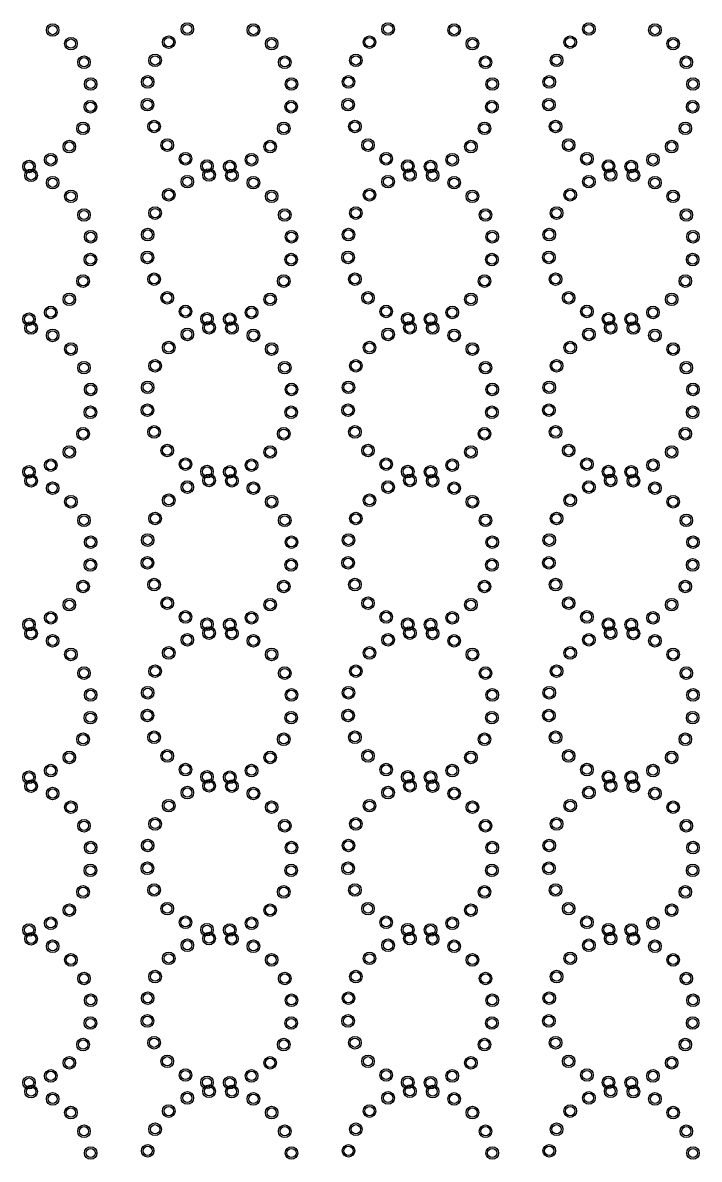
# Model space of a CAD drawing. Extents: x -1 to 383, y -3 to 314.
# Drawn here: x 94.2 to 188.1, y 156.5 to 314.2 of the extents above; entities that cross this region are included whole.
import ezdxf

# ---------------------------------------------------------------- set-up
doc = ezdxf.new("R2010")
doc.units = 0
doc.header["$MEASUREMENT"] = 0
doc.layers.get('0').update_dxf_attribs({"linetype": 'CONTINUOUS'})

msp = doc.modelspace()

# ---------------------------------------------------------------- linework, layer by layer
for centre, radius in [((98.4, 313.19), 0.873), ((98.4, 313.19), 0.645), ((117.09, 313.33), 0.873), ((117.09, 313.33), 0.645), ((126.26, 313.19), 0.873), ((126.26, 313.19), 0.645), ((144.95, 313.33), 0.873), ((144.95, 313.33), 0.645), ((154.12, 313.19), 0.873), ((154.12, 313.19), 0.645), ((172.81, 313.33), 0.873), ((172.81, 313.33), 0.645), ((181.98, 313.19), 0.873), ((181.98, 313.19), 0.645), ((100.93, 311.3), 0.873), ((114.51, 311.51), 0.873), ((128.79, 311.3), 0.873), ((142.37, 311.51), 0.873), ((156.65, 311.3), 0.873), ((170.22, 311.51), 0.873), ((184.51, 311.3), 0.873), ((100.93, 311.3), 0.645), ((114.51, 311.51), 0.645), ((128.79, 311.3), 0.645), ((142.37, 311.51), 0.645), ((156.65, 311.3), 0.645), ((170.22, 311.51), 0.645), ((184.51, 311.3), 0.645), ((102.75, 308.72), 0.873), ((102.75, 308.72), 0.645), ((112.61, 308.98), 0.873), ((112.61, 308.98), 0.645), ((130.61, 308.72), 0.873), ((130.61, 308.72), 0.645), ((140.47, 308.98), 0.873), ((140.47, 308.98), 0.645), ((158.47, 308.72), 0.873), ((158.47, 308.72), 0.645), ((168.33, 308.98), 0.873), ((168.33, 308.98), 0.645), ((186.33, 308.72), 0.873), ((186.33, 308.72), 0.645), ((103.68, 305.7), 0.873), ((103.68, 305.7), 0.645), ((111.59, 305.99), 0.873), ((111.59, 305.99), 0.645), ((131.54, 305.7), 0.873), ((131.54, 305.7), 0.645), ((139.45, 305.99), 0.873), ((139.45, 305.99), 0.645), ((159.4, 305.7), 0.873), ((159.4, 305.7), 0.645), ((167.31, 305.99), 0.873), ((167.31, 305.99), 0.645), ((187.26, 305.7), 0.873), ((187.26, 305.7), 0.645), ((103.64, 302.54), 0.873), ((103.64, 302.54), 0.645), ((111.55, 302.83), 0.873), ((111.55, 302.83), 0.645), ((131.5, 302.54), 0.873), ((131.5, 302.54), 0.645), ((139.4, 302.83), 0.873), ((139.4, 302.83), 0.645), ((159.35, 302.54), 0.873), ((159.35, 302.54), 0.645), ((167.26, 302.83), 0.873), ((167.26, 302.83), 0.645), ((187.21, 302.54), 0.873), ((187.21, 302.54), 0.645), ((102.62, 299.55), 0.873), ((102.62, 299.55), 0.645), ((112.48, 299.81), 0.873), ((112.48, 299.81), 0.645), ((130.47, 299.55), 0.873), ((130.47, 299.55), 0.645), ((140.34, 299.81), 0.873), ((140.34, 299.81), 0.645), ((158.33, 299.55), 0.873), ((158.33, 299.55), 0.645), ((168.19, 299.81), 0.873), ((168.19, 299.81), 0.645), ((186.19, 299.55), 0.873), ((186.19, 299.55), 0.645), ((114.3, 297.23), 0.873), ((142.16, 297.23), 0.873), ((170.01, 297.23), 0.873), ((100.72, 297.02), 0.873), ((100.72, 297.02), 0.645), ((114.3, 297.23), 0.645), ((128.58, 297.02), 0.873), ((128.58, 297.02), 0.645), ((142.16, 297.23), 0.645), ((156.44, 297.02), 0.873), ((156.44, 297.02), 0.645), ((170.01, 297.23), 0.645), ((184.3, 297.02), 0.873), ((184.3, 297.02), 0.645), ((95.12, 294.26), 0.873), ((95.12, 294.26), 0.645), ((98.14, 295.2), 0.873), ((98.14, 295.2), 0.645), ((116.83, 295.33), 0.873), ((116.83, 295.33), 0.645), ((119.82, 294.31), 0.873), ((119.82, 294.31), 0.645), ((122.98, 294.26), 0.873), ((122.98, 294.26), 0.645), ((126, 295.2), 0.873), ((126, 295.2), 0.645), ((144.68, 295.33), 0.873), ((144.68, 295.33), 0.645), ((147.68, 294.31), 0.873), ((147.68, 294.31), 0.645), ((150.84, 294.26), 0.873), ((150.84, 294.26), 0.645), ((153.85, 295.2), 0.873), ((153.85, 295.2), 0.645), ((172.54, 295.33), 0.873), ((172.54, 295.33), 0.645), ((175.53, 294.31), 0.873), ((175.53, 294.31), 0.645), ((178.69, 294.26), 0.873), ((178.69, 294.26), 0.645), ((181.71, 295.2), 0.873), ((181.71, 295.2), 0.645), ((95.41, 293.03), 0.873), ((95.41, 293.03), 0.645), ((120.11, 293.08), 0.873), ((120.11, 293.08), 0.645), ((123.27, 293.03), 0.873), ((123.27, 293.03), 0.645), ((147.97, 293.08), 0.873), ((147.97, 293.08), 0.645), ((151.13, 293.03), 0.873), ((151.13, 293.03), 0.645), ((175.83, 293.08), 0.873), ((175.83, 293.08), 0.645), ((178.99, 293.03), 0.873), ((178.99, 293.03), 0.645), ((98.4, 292.01), 0.873), ((98.4, 292.01), 0.645), ((117.09, 292.15), 0.873), ((117.09, 292.15), 0.645), ((126.26, 292.01), 0.873), ((126.26, 292.01), 0.645), ((144.95, 292.15), 0.873), ((144.95, 292.15), 0.645), ((154.12, 292.01), 0.873), ((154.12, 292.01), 0.645), ((172.81, 292.15), 0.873), ((172.81, 292.15), 0.645), ((181.98, 292.01), 0.873), ((181.98, 292.01), 0.645), ((100.93, 290.12), 0.873), ((100.93, 290.12), 0.645), ((114.51, 290.33), 0.873), ((114.51, 290.33), 0.645), ((128.79, 290.12), 0.873), ((128.79, 290.12), 0.645), ((142.37, 290.33), 0.873), ((142.37, 290.33), 0.645), ((156.65, 290.12), 0.873), ((156.65, 290.12), 0.645), ((170.22, 290.33), 0.873), ((170.22, 290.33), 0.645), ((184.51, 290.12), 0.873), ((184.51, 290.12), 0.645), ((112.61, 287.8), 0.873), ((140.47, 287.8), 0.873), ((168.33, 287.8), 0.873), ((102.75, 287.53), 0.873), ((102.75, 287.53), 0.645), ((112.61, 287.8), 0.645), ((130.61, 287.53), 0.873), ((130.61, 287.53), 0.645), ((140.47, 287.8), 0.645), ((158.47, 287.53), 0.873), ((158.47, 287.53), 0.645), ((168.33, 287.8), 0.645), ((186.33, 287.53), 0.873), ((186.33, 287.53), 0.645), ((103.68, 284.51), 0.873), ((111.59, 284.81), 0.873), ((111.59, 284.81), 0.645), ((131.54, 284.51), 0.873), ((139.45, 284.81), 0.873), ((139.45, 284.81), 0.645), ((159.4, 284.51), 0.873), ((167.31, 284.81), 0.873), ((167.31, 284.81), 0.645), ((187.26, 284.51), 0.873), ((103.68, 284.51), 0.645), ((131.54, 284.51), 0.645), ((159.4, 284.51), 0.645), ((187.26, 284.51), 0.645), ((103.64, 281.35), 0.873), ((111.55, 281.65), 0.873), ((111.55, 281.65), 0.645), ((131.5, 281.35), 0.873), ((139.4, 281.65), 0.873), ((139.4, 281.65), 0.645), ((159.35, 281.35), 0.873), ((167.26, 281.65), 0.873), ((167.26, 281.65), 0.645), ((187.21, 281.35), 0.873), ((103.64, 281.35), 0.645), ((131.5, 281.35), 0.645), ((159.35, 281.35), 0.645), ((187.21, 281.35), 0.645), ((102.62, 278.36), 0.873), ((112.48, 278.63), 0.873), ((112.48, 278.63), 0.645), ((130.47, 278.36), 0.873), ((140.34, 278.63), 0.873), ((140.34, 278.63), 0.645), ((158.33, 278.36), 0.873), ((168.19, 278.63), 0.873), ((168.19, 278.63), 0.645), ((186.19, 278.36), 0.873), ((102.62, 278.36), 0.645), ((130.47, 278.36), 0.645), ((158.33, 278.36), 0.645), ((186.19, 278.36), 0.645), ((100.72, 275.83), 0.873), ((100.72, 275.83), 0.645), ((114.3, 276.04), 0.873), ((114.3, 276.04), 0.645), ((128.58, 275.83), 0.873), ((128.58, 275.83), 0.645), ((142.16, 276.04), 0.873), ((142.16, 276.04), 0.645), ((156.44, 275.83), 0.873), ((156.44, 275.83), 0.645), ((170.01, 276.04), 0.873), ((170.01, 276.04), 0.645), ((184.3, 275.83), 0.873), ((184.3, 275.83), 0.645), ((98.14, 274.01), 0.873), ((98.14, 274.01), 0.645), ((116.83, 274.15), 0.873), ((116.83, 274.15), 0.645), ((126, 274.01), 0.873), ((126, 274.01), 0.645), ((144.68, 274.15), 0.873), ((144.68, 274.15), 0.645), ((153.85, 274.01), 0.873), ((153.85, 274.01), 0.645), ((172.54, 274.15), 0.873), ((172.54, 274.15), 0.645), ((181.71, 274.01), 0.873), ((181.71, 274.01), 0.645), ((95.12, 273.08), 0.873), ((95.12, 273.08), 0.645), ((119.82, 273.13), 0.873), ((119.82, 273.13), 0.645), ((120.11, 271.89), 0.873), ((122.98, 273.08), 0.873), ((122.98, 273.08), 0.645), ((147.68, 273.13), 0.873), ((147.68, 273.13), 0.645), ((147.97, 271.89), 0.873), ((150.84, 273.08), 0.873), ((150.84, 273.08), 0.645), ((175.53, 273.13), 0.873), ((175.53, 273.13), 0.645), ((175.83, 271.89), 0.873), ((178.69, 273.08), 0.873), ((178.69, 273.08), 0.645), ((95.41, 271.85), 0.873), ((95.41, 271.85), 0.645), ((98.4, 270.83), 0.873), ((98.4, 270.83), 0.645), ((117.09, 270.96), 0.873), ((117.09, 270.96), 0.645), ((120.11, 271.89), 0.645), ((123.27, 271.85), 0.873), ((123.27, 271.85), 0.645), ((126.26, 270.83), 0.873), ((126.26, 270.83), 0.645), ((144.95, 270.96), 0.873), ((144.95, 270.96), 0.645), ((147.97, 271.89), 0.645), ((151.13, 271.85), 0.873), ((151.13, 271.85), 0.645), ((154.12, 270.83), 0.873), ((154.12, 270.83), 0.645), ((172.81, 270.96), 0.873), ((172.81, 270.96), 0.645), ((175.83, 271.89), 0.645), ((178.99, 271.85), 0.873), ((178.99, 271.85), 0.645), ((181.98, 270.83), 0.873), ((181.98, 270.83), 0.645), ((100.93, 268.93), 0.873), ((114.51, 269.14), 0.873), ((114.51, 269.14), 0.645), ((128.79, 268.93), 0.873), ((142.37, 269.14), 0.873), ((142.37, 269.14), 0.645), ((156.65, 268.93), 0.873), ((170.22, 269.14), 0.873), ((170.22, 269.14), 0.645), ((184.51, 268.93), 0.873), ((100.93, 268.93), 0.645), ((128.79, 268.93), 0.645), ((156.65, 268.93), 0.645), ((184.51, 268.93), 0.645), ((102.75, 266.35), 0.873), ((102.75, 266.35), 0.645), ((112.61, 266.61), 0.873), ((112.61, 266.61), 0.645), ((130.61, 266.35), 0.873), ((130.61, 266.35), 0.645), ((140.47, 266.61), 0.873), ((140.47, 266.61), 0.645), ((158.47, 266.35), 0.873), ((158.47, 266.35), 0.645), ((168.33, 266.61), 0.873), ((168.33, 266.61), 0.645), ((186.33, 266.35), 0.873), ((186.33, 266.35), 0.645), ((103.68, 263.33), 0.873), ((103.68, 263.33), 0.645), ((111.59, 263.62), 0.873), ((111.59, 263.62), 0.645), ((131.54, 263.33), 0.873), ((131.54, 263.33), 0.645), ((139.45, 263.62), 0.873), ((139.45, 263.62), 0.645), ((159.4, 263.33), 0.873), ((159.4, 263.33), 0.645), ((167.31, 263.62), 0.873), ((167.31, 263.62), 0.645), ((187.26, 263.33), 0.873), ((187.26, 263.33), 0.645), ((103.64, 260.17), 0.873), ((103.64, 260.17), 0.645), ((111.55, 260.46), 0.873), ((111.55, 260.46), 0.645), ((131.5, 260.17), 0.873), ((131.5, 260.17), 0.645), ((139.4, 260.46), 0.873), ((139.4, 260.46), 0.645), ((159.35, 260.17), 0.873), ((159.35, 260.17), 0.645), ((167.26, 260.46), 0.873), ((167.26, 260.46), 0.645), ((187.21, 260.17), 0.873), ((187.21, 260.17), 0.645), ((102.62, 257.18), 0.873), ((102.62, 257.18), 0.645), ((112.48, 257.44), 0.873), ((112.48, 257.44), 0.645), ((130.47, 257.18), 0.873), ((130.47, 257.18), 0.645), ((140.34, 257.44), 0.873), ((140.34, 257.44), 0.645), ((158.33, 257.18), 0.873), ((158.33, 257.18), 0.645), ((168.19, 257.44), 0.873), ((168.19, 257.44), 0.645), ((186.19, 257.18), 0.873), ((186.19, 257.18), 0.645), ((100.72, 254.65), 0.873), ((114.3, 254.86), 0.873), ((114.3, 254.86), 0.645), ((128.58, 254.65), 0.873), ((142.16, 254.86), 0.873), ((142.16, 254.86), 0.645), ((156.44, 254.65), 0.873), ((170.01, 254.86), 0.873), ((170.01, 254.86), 0.645), ((184.3, 254.65), 0.873), ((100.72, 254.65), 0.645), ((116.83, 252.97), 0.873), ((128.58, 254.65), 0.645), ((144.68, 252.97), 0.873), ((156.44, 254.65), 0.645), ((172.54, 252.97), 0.873), ((184.3, 254.65), 0.645), ((95.12, 251.9), 0.873), ((95.12, 251.9), 0.645), ((98.14, 252.83), 0.873), ((98.14, 252.83), 0.645), ((116.83, 252.97), 0.645), ((119.82, 251.94), 0.873), ((119.82, 251.94), 0.645), ((122.98, 251.9), 0.873), ((122.98, 251.9), 0.645), ((126, 252.83), 0.873), ((126, 252.83), 0.645), ((144.68, 252.97), 0.645), ((147.68, 251.94), 0.873), ((147.68, 251.94), 0.645), ((150.84, 251.9), 0.873), ((150.84, 251.9), 0.645), ((153.85, 252.83), 0.873), ((153.85, 252.83), 0.645), ((172.54, 252.97), 0.645), ((175.53, 251.94), 0.873), ((175.53, 251.94), 0.645), ((178.69, 251.9), 0.873), ((178.69, 251.9), 0.645), ((181.71, 252.83), 0.873), ((181.71, 252.83), 0.645), ((95.41, 250.66), 0.873), ((95.41, 250.66), 0.645), ((120.11, 250.71), 0.873), ((120.11, 250.71), 0.645), ((123.27, 250.66), 0.873), ((123.27, 250.66), 0.645), ((147.97, 250.71), 0.873), ((147.97, 250.71), 0.645), ((151.13, 250.66), 0.873), ((151.13, 250.66), 0.645), ((175.83, 250.71), 0.873), ((175.83, 250.71), 0.645), ((178.99, 250.66), 0.873), ((178.99, 250.66), 0.645), ((98.4, 249.64), 0.873), ((98.4, 249.64), 0.645), ((117.09, 249.78), 0.873), ((117.09, 249.78), 0.645), ((126.26, 249.64), 0.873), ((126.26, 249.64), 0.645), ((144.95, 249.78), 0.873), ((144.95, 249.78), 0.645), ((154.12, 249.64), 0.873), ((154.12, 249.64), 0.645), ((172.81, 249.78), 0.873), ((172.81, 249.78), 0.645), ((181.98, 249.64), 0.873), ((181.98, 249.64), 0.645), ((100.93, 247.75), 0.873), ((100.93, 247.75), 0.645), ((114.51, 247.96), 0.873), ((114.51, 247.96), 0.645), ((128.79, 247.75), 0.873), ((128.79, 247.75), 0.645), ((142.37, 247.96), 0.873), ((142.37, 247.96), 0.645), ((156.65, 247.75), 0.873), ((156.65, 247.75), 0.645), ((170.22, 247.96), 0.873), ((170.22, 247.96), 0.645), ((184.51, 247.75), 0.873), ((184.51, 247.75), 0.645), ((102.75, 245.17), 0.873), ((112.61, 245.43), 0.873), ((112.61, 245.43), 0.645), ((130.61, 245.17), 0.873), ((140.47, 245.43), 0.873), ((140.47, 245.43), 0.645), ((158.47, 245.17), 0.873), ((168.33, 245.43), 0.873), ((168.33, 245.43), 0.645), ((186.33, 245.17), 0.873), ((102.75, 245.17), 0.645), ((130.61, 245.17), 0.645), ((158.47, 245.17), 0.645), ((186.33, 245.17), 0.645), ((103.68, 242.15), 0.873), ((111.59, 242.44), 0.873), ((111.59, 242.44), 0.645), ((131.54, 242.15), 0.873), ((139.45, 242.44), 0.873), ((139.45, 242.44), 0.645), ((159.4, 242.15), 0.873), ((167.31, 242.44), 0.873), ((167.31, 242.44), 0.645), ((187.26, 242.15), 0.873), ((103.68, 242.15), 0.645), ((131.54, 242.15), 0.645), ((159.4, 242.15), 0.645), ((187.26, 242.15), 0.645), ((103.64, 238.99), 0.873), ((111.55, 239.28), 0.873), ((111.55, 239.28), 0.645), ((131.5, 238.99), 0.873), ((139.4, 239.28), 0.873), ((139.4, 239.28), 0.645), ((159.35, 238.99), 0.873), ((167.26, 239.28), 0.873), ((167.26, 239.28), 0.645), ((187.21, 238.99), 0.873), ((103.64, 238.99), 0.645), ((131.5, 238.99), 0.645), ((159.35, 238.99), 0.645), ((187.21, 238.99), 0.645), ((102.62, 236), 0.873), ((102.62, 236), 0.645), ((112.48, 236.26), 0.873), ((112.48, 236.26), 0.645), ((130.47, 236), 0.873), ((130.47, 236), 0.645), ((140.34, 236.26), 0.873), ((140.34, 236.26), 0.645), ((158.33, 236), 0.873), ((158.33, 236), 0.645), ((168.19, 236.26), 0.873), ((168.19, 236.26), 0.645), ((186.19, 236), 0.873), ((186.19, 236), 0.645), ((100.72, 233.47), 0.873), ((100.72, 233.47), 0.645), ((114.3, 233.68), 0.873), ((114.3, 233.68), 0.645), ((128.58, 233.47), 0.873), ((128.58, 233.47), 0.645), ((142.16, 233.68), 0.873), ((142.16, 233.68), 0.645), ((156.44, 233.47), 0.873), ((156.44, 233.47), 0.645), ((170.01, 233.68), 0.873), ((170.01, 233.68), 0.645), ((184.3, 233.47), 0.873), ((184.3, 233.47), 0.645), ((98.14, 231.65), 0.873), ((98.14, 231.65), 0.645), ((116.83, 231.78), 0.873), ((116.83, 231.78), 0.645), ((126, 231.65), 0.873), ((126, 231.65), 0.645), ((144.68, 231.78), 0.873), ((144.68, 231.78), 0.645), ((153.85, 231.65), 0.873), ((153.85, 231.65), 0.645), ((172.54, 231.78), 0.873), ((172.54, 231.78), 0.645), ((181.71, 231.65), 0.873), ((181.71, 231.65), 0.645), ((95.12, 230.71), 0.873), ((95.12, 230.71), 0.645), ((95.41, 229.48), 0.873), ((119.82, 230.76), 0.873), ((119.82, 230.76), 0.645), ((120.11, 229.53), 0.873), ((122.98, 230.71), 0.873), ((122.98, 230.71), 0.645), ((123.27, 229.48), 0.873), ((147.68, 230.76), 0.873), ((147.68, 230.76), 0.645), ((147.97, 229.53), 0.873), ((150.84, 230.71), 0.873), ((150.84, 230.71), 0.645), ((151.13, 229.48), 0.873), ((175.53, 230.76), 0.873), ((175.53, 230.76), 0.645), ((175.83, 229.53), 0.873), ((178.69, 230.71), 0.873), ((178.69, 230.71), 0.645), ((178.99, 229.48), 0.873), ((95.41, 229.48), 0.645), ((98.4, 228.46), 0.873), ((98.4, 228.46), 0.645), ((117.09, 228.6), 0.873), ((117.09, 228.6), 0.645), ((120.11, 229.53), 0.645), ((123.27, 229.48), 0.645), ((126.26, 228.46), 0.873), ((126.26, 228.46), 0.645), ((144.95, 228.6), 0.873), ((144.95, 228.6), 0.645), ((147.97, 229.53), 0.645), ((151.13, 229.48), 0.645), ((154.12, 228.46), 0.873), ((154.12, 228.46), 0.645), ((172.81, 228.6), 0.873), ((172.81, 228.6), 0.645), ((175.83, 229.53), 0.645), ((178.99, 229.48), 0.645), ((181.98, 228.46), 0.873), ((181.98, 228.46), 0.645), ((100.93, 226.57), 0.873), ((100.93, 226.57), 0.645), ((114.51, 226.78), 0.873), ((114.51, 226.78), 0.645), ((128.79, 226.57), 0.873), ((128.79, 226.57), 0.645), ((142.37, 226.78), 0.873), ((142.37, 226.78), 0.645), ((156.65, 226.57), 0.873), ((156.65, 226.57), 0.645), ((170.22, 226.78), 0.873), ((170.22, 226.78), 0.645), ((184.51, 226.57), 0.873), ((184.51, 226.57), 0.645), ((102.75, 223.98), 0.873), ((102.75, 223.98), 0.645), ((112.61, 224.25), 0.873), ((112.61, 224.25), 0.645), ((130.61, 223.98), 0.873), ((130.61, 223.98), 0.645), ((140.47, 224.25), 0.873), ((140.47, 224.25), 0.645), ((158.47, 223.98), 0.873), ((158.47, 223.98), 0.645), ((168.33, 224.25), 0.873), ((168.33, 224.25), 0.645), ((186.33, 223.98), 0.873), ((186.33, 223.98), 0.645), ((103.68, 220.96), 0.873), ((103.68, 220.96), 0.645), ((111.59, 221.26), 0.873), ((111.59, 221.26), 0.645), ((131.54, 220.96), 0.873), ((131.54, 220.96), 0.645), ((139.45, 221.26), 0.873), ((139.45, 221.26), 0.645), ((159.4, 220.96), 0.873), ((159.4, 220.96), 0.645), ((167.31, 221.26), 0.873), ((167.31, 221.26), 0.645), ((187.26, 220.96), 0.873), ((187.26, 220.96), 0.645), ((103.64, 217.8), 0.873), ((103.64, 217.8), 0.645), ((111.55, 218.1), 0.873), ((111.55, 218.1), 0.645), ((131.5, 217.8), 0.873), ((131.5, 217.8), 0.645), ((139.4, 218.1), 0.873), ((139.4, 218.1), 0.645), ((159.35, 217.8), 0.873), ((159.35, 217.8), 0.645), ((167.26, 218.1), 0.873), ((167.26, 218.1), 0.645), ((187.21, 217.8), 0.873), ((187.21, 217.8), 0.645), ((102.62, 214.81), 0.873), ((102.62, 214.81), 0.645), ((112.48, 215.08), 0.873), ((112.48, 215.08), 0.645), ((130.47, 214.81), 0.873), ((130.47, 214.81), 0.645), ((140.34, 215.08), 0.873), ((140.34, 215.08), 0.645), ((158.33, 214.81), 0.873), ((158.33, 214.81), 0.645), ((168.19, 215.08), 0.873), ((168.19, 215.08), 0.645), ((186.19, 214.81), 0.873), ((186.19, 214.81), 0.645), ((100.72, 212.28), 0.873), ((100.72, 212.28), 0.645), ((114.3, 212.49), 0.873), ((114.3, 212.49), 0.645), ((128.58, 212.28), 0.873), ((128.58, 212.28), 0.645), ((142.16, 212.49), 0.873), ((142.16, 212.49), 0.645), ((156.44, 212.28), 0.873), ((156.44, 212.28), 0.645), ((170.01, 212.49), 0.873), ((170.01, 212.49), 0.645), ((184.3, 212.28), 0.873), ((184.3, 212.28), 0.645), ((98.14, 210.46), 0.873), ((116.83, 210.6), 0.873), ((126, 210.46), 0.873), ((144.68, 210.6), 0.873), ((153.85, 210.46), 0.873), ((172.54, 210.6), 0.873), ((181.71, 210.46), 0.873), ((95.12, 209.53), 0.873), ((95.12, 209.53), 0.645), ((98.14, 210.46), 0.645), ((116.83, 210.6), 0.645), ((119.82, 209.58), 0.873), ((119.82, 209.58), 0.645), ((122.98, 209.53), 0.873), ((122.98, 209.53), 0.645), ((126, 210.46), 0.645), ((144.68, 210.6), 0.645), ((147.68, 209.58), 0.873), ((147.68, 209.58), 0.645), ((150.84, 209.53), 0.873), ((150.84, 209.53), 0.645), ((153.85, 210.46), 0.645), ((172.54, 210.6), 0.645), ((175.53, 209.58), 0.873), ((175.53, 209.58), 0.645), ((178.69, 209.53), 0.873), ((178.69, 209.53), 0.645), ((181.71, 210.46), 0.645), ((95.41, 208.3), 0.873), ((95.41, 208.3), 0.645), ((98.4, 207.28), 0.873), ((117.09, 207.41), 0.873), ((120.11, 208.34), 0.873), ((120.11, 208.34), 0.645), ((123.27, 208.3), 0.873), ((123.27, 208.3), 0.645), ((126.26, 207.28), 0.873), ((144.95, 207.41), 0.873), ((147.97, 208.34), 0.873), ((147.97, 208.34), 0.645), ((151.13, 208.3), 0.873), ((151.13, 208.3), 0.645), ((154.12, 207.28), 0.873), ((172.81, 207.41), 0.873), ((175.83, 208.34), 0.873), ((175.83, 208.34), 0.645), ((178.99, 208.3), 0.873), ((178.99, 208.3), 0.645), ((181.98, 207.28), 0.873), ((98.4, 207.28), 0.645), ((117.09, 207.41), 0.645), ((126.26, 207.28), 0.645), ((144.95, 207.41), 0.645), ((154.12, 207.28), 0.645), ((172.81, 207.41), 0.645), ((181.98, 207.28), 0.645), ((100.93, 205.38), 0.873), ((100.93, 205.38), 0.645), ((114.51, 205.59), 0.873), ((114.51, 205.59), 0.645), ((128.79, 205.38), 0.873), ((128.79, 205.38), 0.645), ((142.37, 205.59), 0.873), ((142.37, 205.59), 0.645), ((156.65, 205.38), 0.873), ((156.65, 205.38), 0.645), ((170.22, 205.59), 0.873), ((170.22, 205.59), 0.645), ((184.51, 205.38), 0.873), ((184.51, 205.38), 0.645), ((102.75, 202.8), 0.873), ((102.75, 202.8), 0.645), ((112.61, 203.06), 0.873), ((112.61, 203.06), 0.645), ((130.61, 202.8), 0.873), ((130.61, 202.8), 0.645), ((140.47, 203.06), 0.873), ((140.47, 203.06), 0.645), ((158.47, 202.8), 0.873), ((158.47, 202.8), 0.645), ((168.33, 203.06), 0.873), ((168.33, 203.06), 0.645), ((186.33, 202.8), 0.873), ((186.33, 202.8), 0.645), ((103.68, 199.78), 0.873), ((103.68, 199.78), 0.645), ((111.59, 200.07), 0.873), ((111.59, 200.07), 0.645), ((131.54, 199.78), 0.873), ((131.54, 199.78), 0.645), ((139.45, 200.07), 0.873), ((139.45, 200.07), 0.645), ((159.4, 199.78), 0.873), ((159.4, 199.78), 0.645), ((167.31, 200.07), 0.873), ((167.31, 200.07), 0.645), ((187.26, 199.78), 0.873), ((187.26, 199.78), 0.645), ((103.64, 196.62), 0.873), ((103.64, 196.62), 0.645), ((111.55, 196.91), 0.873), ((111.55, 196.91), 0.645), ((131.5, 196.62), 0.873), ((131.5, 196.62), 0.645), ((139.4, 196.91), 0.873), ((139.4, 196.91), 0.645), ((159.35, 196.62), 0.873), ((159.35, 196.62), 0.645), ((167.26, 196.91), 0.873), ((167.26, 196.91), 0.645), ((187.21, 196.62), 0.873), ((187.21, 196.62), 0.645), ((102.62, 193.63), 0.873), ((102.62, 193.63), 0.645), ((112.48, 193.89), 0.873), ((112.48, 193.89), 0.645), ((130.47, 193.63), 0.873), ((130.47, 193.63), 0.645), ((140.34, 193.89), 0.873), ((140.34, 193.89), 0.645), ((158.33, 193.63), 0.873), ((158.33, 193.63), 0.645), ((168.19, 193.89), 0.873), ((168.19, 193.89), 0.645), ((186.19, 193.63), 0.873), ((186.19, 193.63), 0.645), ((100.72, 191.1), 0.873), ((100.72, 191.1), 0.645), ((114.3, 191.31), 0.873), ((114.3, 191.31), 0.645), ((128.58, 191.1), 0.873), ((128.58, 191.1), 0.645), ((142.16, 191.31), 0.873), ((142.16, 191.31), 0.645), ((156.44, 191.1), 0.873), ((156.44, 191.1), 0.645), ((170.01, 191.31), 0.873), ((170.01, 191.31), 0.645), ((184.3, 191.1), 0.873), ((184.3, 191.1), 0.645), ((95.12, 188.35), 0.873), ((98.14, 189.28), 0.873), ((98.14, 189.28), 0.645), ((116.83, 189.42), 0.873), ((116.83, 189.42), 0.645), ((119.82, 188.39), 0.873), ((122.98, 188.35), 0.873), ((126, 189.28), 0.873), ((126, 189.28), 0.645), ((144.68, 189.42), 0.873), ((144.68, 189.42), 0.645), ((147.68, 188.39), 0.873), ((150.84, 188.35), 0.873), ((153.85, 189.28), 0.873), ((153.85, 189.28), 0.645), ((172.54, 189.42), 0.873), ((172.54, 189.42), 0.645), ((175.53, 188.39), 0.873), ((178.69, 188.35), 0.873), ((181.71, 189.28), 0.873), ((181.71, 189.28), 0.645), ((95.12, 188.35), 0.645), ((95.41, 187.12), 0.873), ((95.41, 187.12), 0.645), ((119.82, 188.39), 0.645), ((120.11, 187.16), 0.873), ((120.11, 187.16), 0.645), ((122.98, 188.35), 0.645), ((123.27, 187.12), 0.873), ((123.27, 187.12), 0.645), ((147.68, 188.39), 0.645), ((147.97, 187.16), 0.873), ((147.97, 187.16), 0.645), ((150.84, 188.35), 0.645), ((151.13, 187.12), 0.873), ((151.13, 187.12), 0.645), ((175.53, 188.39), 0.645), ((175.83, 187.16), 0.873), ((175.83, 187.16), 0.645), ((178.69, 188.35), 0.645), ((178.99, 187.12), 0.873), ((178.99, 187.12), 0.645), ((98.4, 186.09), 0.873), ((98.4, 186.09), 0.645), ((117.09, 186.23), 0.873), ((117.09, 186.23), 0.645), ((126.26, 186.09), 0.873), ((126.26, 186.09), 0.645), ((144.95, 186.23), 0.873), ((144.95, 186.23), 0.645), ((154.12, 186.09), 0.873), ((154.12, 186.09), 0.645), ((172.81, 186.23), 0.873), ((172.81, 186.23), 0.645), ((181.98, 186.09), 0.873), ((181.98, 186.09), 0.645), ((100.93, 184.2), 0.873), ((100.93, 184.2), 0.645), ((114.51, 184.41), 0.873), ((114.51, 184.41), 0.645), ((128.79, 184.2), 0.873), ((128.79, 184.2), 0.645), ((142.37, 184.41), 0.873), ((142.37, 184.41), 0.645), ((156.65, 184.2), 0.873), ((156.65, 184.2), 0.645), ((170.22, 184.41), 0.873), ((170.22, 184.41), 0.645), ((184.51, 184.2), 0.873), ((184.51, 184.2), 0.645), ((102.75, 181.62), 0.873), ((102.75, 181.62), 0.645), ((112.61, 181.88), 0.873), ((112.61, 181.88), 0.645), ((130.61, 181.62), 0.873), ((130.61, 181.62), 0.645), ((140.47, 181.88), 0.873), ((140.47, 181.88), 0.645), ((158.47, 181.62), 0.873), ((158.47, 181.62), 0.645), ((168.33, 181.88), 0.873), ((168.33, 181.88), 0.645), ((186.33, 181.62), 0.873), ((186.33, 181.62), 0.645), ((111.59, 178.89), 0.873), ((139.45, 178.89), 0.873), ((167.31, 178.89), 0.873), ((103.68, 178.6), 0.873), ((103.68, 178.6), 0.645), ((111.59, 178.89), 0.645), ((131.54, 178.6), 0.873), ((131.54, 178.6), 0.645), ((139.45, 178.89), 0.645), ((159.4, 178.6), 0.873), ((159.4, 178.6), 0.645), ((167.31, 178.89), 0.645), ((187.26, 178.6), 0.873), ((187.26, 178.6), 0.645), ((111.55, 175.73), 0.873), ((139.4, 175.73), 0.873), ((167.26, 175.73), 0.873), ((103.64, 175.44), 0.873), ((103.64, 175.44), 0.645), ((111.55, 175.73), 0.645), ((131.5, 175.44), 0.873), ((131.5, 175.44), 0.645), ((139.4, 175.73), 0.645), ((159.35, 175.44), 0.873), ((159.35, 175.44), 0.645), ((167.26, 175.73), 0.645), ((187.21, 175.44), 0.873), ((187.21, 175.44), 0.645), ((112.48, 172.71), 0.873), ((140.34, 172.71), 0.873), ((168.19, 172.71), 0.873), ((102.62, 172.45), 0.873), ((102.62, 172.45), 0.645), ((112.48, 172.71), 0.645), ((130.47, 172.45), 0.873), ((130.47, 172.45), 0.645), ((140.34, 172.71), 0.645), ((158.33, 172.45), 0.873), ((158.33, 172.45), 0.645), ((168.19, 172.71), 0.645), ((186.19, 172.45), 0.873), ((186.19, 172.45), 0.645), ((100.72, 169.92), 0.873), ((100.72, 169.92), 0.645), ((114.3, 170.13), 0.873), ((114.3, 170.13), 0.645), ((128.58, 169.92), 0.873), ((128.58, 169.92), 0.645), ((142.16, 170.13), 0.873), ((142.16, 170.13), 0.645), ((156.44, 169.92), 0.873), ((156.44, 169.92), 0.645), ((170.01, 170.13), 0.873), ((170.01, 170.13), 0.645), ((184.3, 169.92), 0.873), ((184.3, 169.92), 0.645), ((98.14, 168.1), 0.873), ((98.14, 168.1), 0.645), ((116.83, 168.23), 0.873), ((116.83, 168.23), 0.645), ((126, 168.1), 0.873), ((126, 168.1), 0.645), ((144.68, 168.23), 0.873), ((144.68, 168.23), 0.645), ((153.85, 168.1), 0.873), ((153.85, 168.1), 0.645), ((172.54, 168.23), 0.873), ((172.54, 168.23), 0.645), ((181.71, 168.1), 0.873), ((181.71, 168.1), 0.645), ((95.12, 167.17), 0.873), ((95.12, 167.17), 0.645), ((119.82, 167.21), 0.873), ((119.82, 167.21), 0.645), ((122.98, 167.17), 0.873), ((122.98, 167.17), 0.645), ((147.68, 167.21), 0.873), ((147.68, 167.21), 0.645), ((150.84, 167.17), 0.873), ((150.84, 167.17), 0.645), ((175.53, 167.21), 0.873), ((175.53, 167.21), 0.645), ((178.69, 167.17), 0.873), ((178.69, 167.17), 0.645), ((95.41, 165.93), 0.873), ((95.41, 165.93), 0.645), ((98.4, 164.91), 0.873), ((98.4, 164.91), 0.645), ((117.09, 165.05), 0.873), ((117.09, 165.05), 0.645), ((120.11, 165.98), 0.873), ((120.11, 165.98), 0.645), ((123.27, 165.93), 0.873), ((123.27, 165.93), 0.645), ((126.26, 164.91), 0.873), ((126.26, 164.91), 0.645), ((144.95, 165.05), 0.873), ((144.95, 165.05), 0.645), ((147.97, 165.98), 0.873), ((147.97, 165.98), 0.645), ((151.13, 165.93), 0.873), ((151.13, 165.93), 0.645), ((154.12, 164.91), 0.873), ((154.12, 164.91), 0.645), ((172.81, 165.05), 0.873), ((172.81, 165.05), 0.645), ((175.83, 165.98), 0.873), ((175.83, 165.98), 0.645), ((178.99, 165.93), 0.873), ((178.99, 165.93), 0.645), ((181.98, 164.91), 0.873), ((181.98, 164.91), 0.645), ((114.51, 163.23), 0.873), ((142.37, 163.23), 0.873), ((170.22, 163.23), 0.873), ((100.93, 163.02), 0.873), ((100.93, 163.02), 0.645), ((114.51, 163.23), 0.645), ((128.79, 163.02), 0.873), ((128.79, 163.02), 0.645), ((142.37, 163.23), 0.645), ((156.65, 163.02), 0.873), ((156.65, 163.02), 0.645), ((170.22, 163.23), 0.645), ((184.51, 163.02), 0.873), ((184.51, 163.02), 0.645), ((102.75, 160.43), 0.873), ((102.75, 160.43), 0.645), ((112.61, 160.7), 0.873), ((112.61, 160.7), 0.645), ((130.61, 160.43), 0.873), ((130.61, 160.43), 0.645), ((140.47, 160.7), 0.873), ((140.47, 160.7), 0.645), ((158.47, 160.43), 0.873), ((158.47, 160.43), 0.645), ((168.33, 160.7), 0.873), ((168.33, 160.7), 0.645), ((186.33, 160.43), 0.873), ((186.33, 160.43), 0.645), ((103.68, 157.41), 0.873), ((103.68, 157.41), 0.645), ((111.59, 157.71), 0.873), ((111.59, 157.71), 0.645), ((131.54, 157.41), 0.873), ((131.54, 157.41), 0.645), ((139.45, 157.71), 0.873), ((139.45, 157.71), 0.645), ((159.4, 157.41), 0.873), ((159.4, 157.41), 0.645), ((167.31, 157.71), 0.873), ((167.31, 157.71), 0.645), ((187.26, 157.41), 0.873), ((187.26, 157.41), 0.645)]:
    msp.add_circle(centre, radius)

doc.saveas('drawing.dxf')
